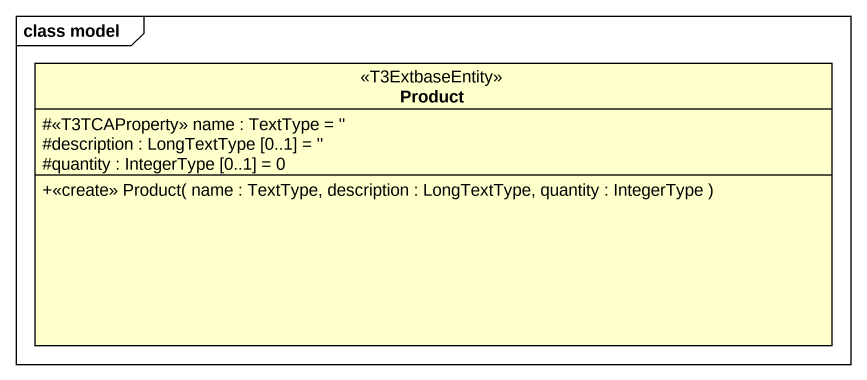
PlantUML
@startuml
mainframe class model
hide circle
hide empty members
skinparam classAttributeIconSize 0
class Product <<T3ExtbaseEntity>> {
  #<<T3TCAProperty>> name : TextType = ''
  #description : LongTextType [0..1] = ''
  #quantity : IntegerType [0..1] = 0
  +<<create>> Product( name : TextType, description : LongTextType, quantity : IntegerType )
}
@enduml
